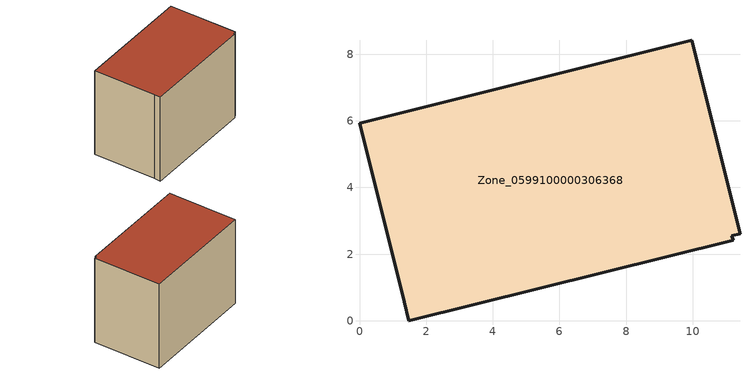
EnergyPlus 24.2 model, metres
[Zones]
Zone_0599100000306368
 floor ground (C_G): 11.17,2.55 11.21,2.42 1.47,0 1.34,0.57 0,5.93 9.97,8.42 11.42,2.61 z0
 wall outside (C_F): 9.97,8.42 0,5.93 1.34,0.57 1.47,0 11.21,2.42 11.17,2.55 11.42,2.61 9.97,8.42 z0:7.88
 roof outside (C_R): 11.21,2.42 11.17,2.55 11.42,2.61 9.97,8.42 0,5.93 1.34,0.57 1.47,0 z7.88
[BUILDING]
Pand.0599100000306368: North Axis=0; Terrain=City; Loads Convergence Tolerance Value=0.04; Temperature Convergence Tolerance Value=0.4; Solar Distribution=FullExterior; Maximum Number of Warmup Days=25; Minimum Number of Warmup Days=1
[Site:Location]
Rotterdam.The.Hague.AP_ZH_NLD Design_Conditions: Latitude=51.96; Longitude=4.45; Time Zone=1; Elevation=-4.5
[SITE:GROUNDTEMPERATURE:BUILDINGSURFACE]
18, 18, 18, 18, 18, 18, 18, 18, 18, 18, 18, 18
[MATERIAL] Thermal Absorptance=0.9; Solar Absorptance=0.7; Visible Absorptance=0.7
Name | Roughness | Thickness | Conductivity | Density | Specific Heat
G.TI.1965-1974 | MediumSmooth | 0.15 | 0.882353 | 540 | 1210
F.TI.1965-1974 | Rough | 0.3 | 0.697674 | 1920 | 840
R.TI.1965-1974 | MediumRough | 0.2 | 0.232558 | 1500 | 1000
[CONSTRUCTION]
C_G: G.TI.1965-1974
C_F: F.TI.1965-1974
C_R: R.TI.1965-1974
[ZONE]
Zone_0599100000306368: Type=1; Multiplier=1; Ceiling Height=Autocalculate; Volume=Autocalculate; Floor Area=autocalculate; Part of Total Floor Area=Yes
[ZONEINFILTRATION:DESIGNFLOWRATE]
Infil_Zone_0599100000306368: Zone or ZoneList or Space or SpaceList=Zone_0599100000306368; Schedule=AlwaysOn; Design Flow Rate Calculation Method=Flow/Area; Flow Rate per Floor Area=0.003; Constant Term Coefficient=1; Temperature Term Coefficient=0; Velocity Term Coefficient=0; Velocity Squared Term Coefficient=0
[HVACTEMPLATE:ZONE:IDEALLOADSAIRSYSTEM]
Zone_0599100000306368: Maximum Heating Supply Air Temperature=50; Minimum Cooling Supply Air Temperature=13; Maximum Heating Supply Air Humidity Ratio=0.0156; Minimum Cooling Supply Air Humidity Ratio=0.0077; Heating Limit=NoLimit; Cooling Limit=NoLimit; Dehumidification Control Type=ConstantSensibleHeatRatio; Cooling Sensible Heat Ratio=0.7; Dehumidification Setpoint=60; Humidification Control Type=None; Humidification Setpoint=30; Outdoor Air Method=None; Outdoor Air Flow Rate per Person=0.00944; Outdoor Air Flow Rate per Zone Floor Area=0; Outdoor Air Flow Rate per Zone=0; Demand Controlled Ventilation Type=None; Outdoor Air Economizer Type=NoEconomizer; Heat Recovery Type=None; Sensible Heat Recovery Effectiveness=0.7; Latent Heat Recovery Effectiveness=0.65
[ZONECONTROL:THERMOSTAT]
ThermostatControl_Zone_0599100000306368: Zone or ZoneList=Zone_0599100000306368; Control Type Schedule=DualSetpointControlType; Control 1=Thermostat_Zone_0599100000306368; Temperature Difference Between Cutout And Setpoint=0
[THERMOSTATSETPOINT:DUALSETPOINT]
Thermostat_Zone_0599100000306368: Heating Setpoint Temperature Schedule=HeatingSetpoint_Zone_0599100000306368; Cooling Setpoint Temperature Schedule=CoolingSetpoint_Zone_0599100000306368
[SCHEDULE:COMPACT]
HeatingSetpoint_Zone_0599100000306368: Through: 12/31, For: AllDays, Until: 24:00, 21
CoolingSetpoint_Zone_0599100000306368: Through: 12/31, For: AllDays, Until: 24:00, 24
DualSetpointControlType: Through: 12/31, For: AllDays, Until: 24:00, 4
AlwaysOn: Through: 12/31, For: AllDays, Until: 24:00, 1
